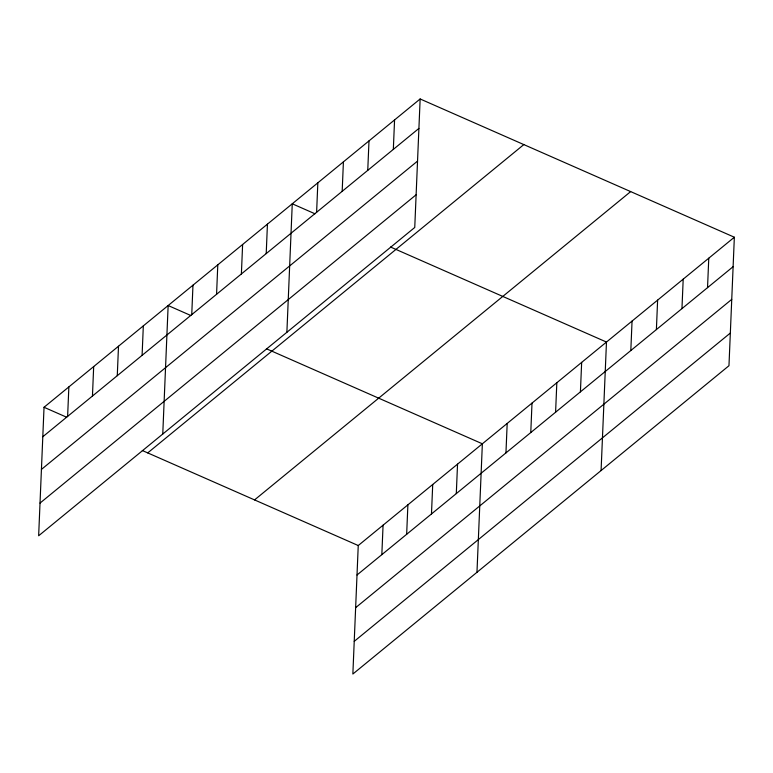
<?xml version="1.0" encoding="UTF-8"?>
<svg xmlns="http://www.w3.org/2000/svg" width="773" height="773" viewBox="0 0 773 773"><rect width="100%" height="100%" fill="white"/><g stroke="black" fill="none" stroke-linecap="round" stroke-linejoin="round"><path stroke-width="1.16" d="M420.145 98.963L44.032 407.274L38.65 535.776L414.753 227.465L420.145 98.963L734.35 237.224L728.968 365.726L352.855 674.037L358.247 545.535L734.35 237.224M67.628 416.386L68.855 386.925M92.451 396.037L93.678 366.576M117.274 375.688L118.501 346.227M142.097 355.338L143.324 325.877M162.765 434.03L168.147 305.528L190.834 315.51M191.743 314.64L192.97 285.179M216.566 294.291L217.793 264.839M241.389 273.951L242.616 244.49M266.212 253.602L267.439 224.141M286.88 332.293L292.262 203.792L314.949 213.773M316.611 212.285L317.838 182.824M342.178 191.318L343.415 161.857M367.755 170.36L368.992 140.899M393.331 149.392L394.568 119.931M381.833 554.647L383.07 525.186M406.656 534.298L407.893 504.837M431.479 513.948L432.716 484.487M456.302 493.599L457.539 464.138M476.97 572.291L482.362 443.799L266.443 348.778M505.948 452.91L507.185 423.449M530.771 432.561L532.008 403.1M555.594 412.212L556.831 382.751M580.417 391.863L581.654 362.402M601.085 470.554L606.476 342.053L390.558 247.041M630.816 350.546L632.053 321.085M656.393 329.578L657.62 300.127M681.96 308.62L683.197 279.159M707.537 287.653L708.773 258.192M42.805 436.735L418.908 128.424M41.433 469.414L417.536 161.103M40.022 503.088L416.125 194.777M147.72 452.901L523.833 144.59M254.559 499.909L630.662 191.598M357.01 574.996L733.113 266.685M355.638 607.675L731.741 299.373M354.227 641.348L730.33 333.047M44.032 407.274L66.72 417.256M142.319 450.524L358.247 545.535"/></g></svg>
